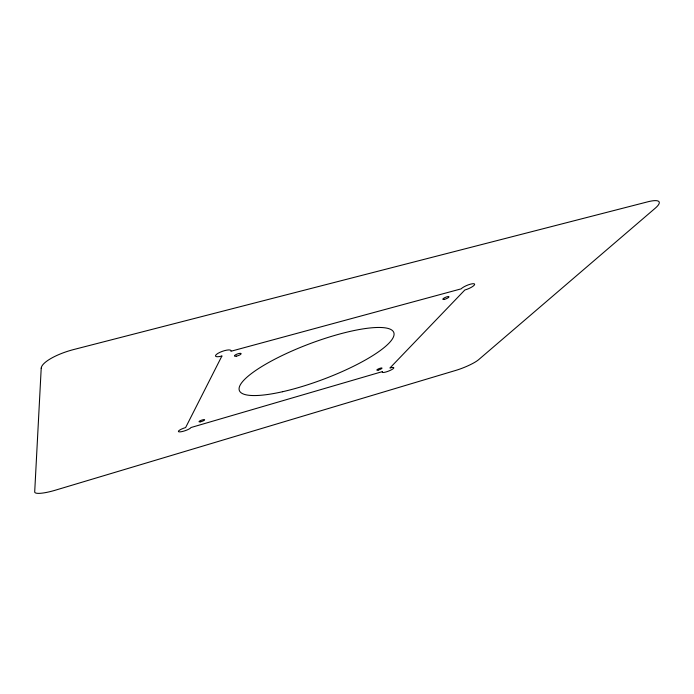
<?xml version="1.0" encoding="UTF-8"?>
<svg xmlns="http://www.w3.org/2000/svg" width="694" height="694" viewBox="0 0 694 694"><rect width="100%" height="100%" fill="white"/><g stroke="black" fill="none" stroke-linecap="round" stroke-linejoin="round"><path stroke-width="1.04" d="M41.215 368.167L34.7 491.873A22.139 4.346 -17.6 0 0 55.355 490.198L455.828 370.388A18.885 3.418 -21.9 0 0 478.66 359.657L655.197 208.243A27.326 6.324 -24.9 0 0 647.797 201.807L73.807 349.507A32.219 9.516 -16.9 0 0 41.215 368.167M221.898 356.031L185.619 427.573A6.68 1.423 -18.9 0 0 178.436 431.174A6.68 1.423 -18.9 0 0 183.78 431.13A6.68 1.423 -18.9 0 0 190.98 427.53L382.55 371.568A6.203 1.249 -21.3 0 0 386.168 371.923A6.203 1.249 -21.3 0 0 393.524 368.358A6.203 1.249 -21.3 0 0 389.941 367.993L464.833 289.997A7.625 1.83 -22.8 0 0 474.106 285.321A7.625 1.83 -22.8 0 0 470.367 284.193A7.625 1.83 -22.8 0 0 461.102 288.869L230.902 351.268A8.207 2.177 -19.4 0 0 224.656 350.609A8.207 2.177 -19.4 0 0 215.6 355.397A8.207 2.177 -19.4 0 0 221.898 356.031M444.585 299.305A3.323 0.798 -22.4 0 0 448.966 296.763A3.323 0.798 -22.4 0 0 444.108 298.004A3.323 0.798 -22.4 0 0 444.585 299.305M236.35 356.152A3.548 0.92 -19.6 0 0 241.122 353.619A3.548 0.92 -19.6 0 0 235.856 354.634A3.548 0.92 -19.6 0 0 236.35 356.152M200.445 421.796A2.967 0.642 -19.1 0 0 204.609 419.827A2.967 0.642 -19.1 0 0 200.332 420.668A2.967 0.642 -19.1 0 0 200.445 421.796M378.221 370.076A2.785 0.573 -21.2 0 0 382.004 368.106A2.785 0.573 -21.2 0 0 377.987 369.104A2.785 0.573 -21.2 0 0 378.221 370.076M282.553 391.72A82.482 19.024 -20.6 0 0 393.888 332.799A82.482 19.024 -20.6 0 0 273.289 360.004A82.482 19.024 -20.6 0 0 282.553 391.72"/></g></svg>
